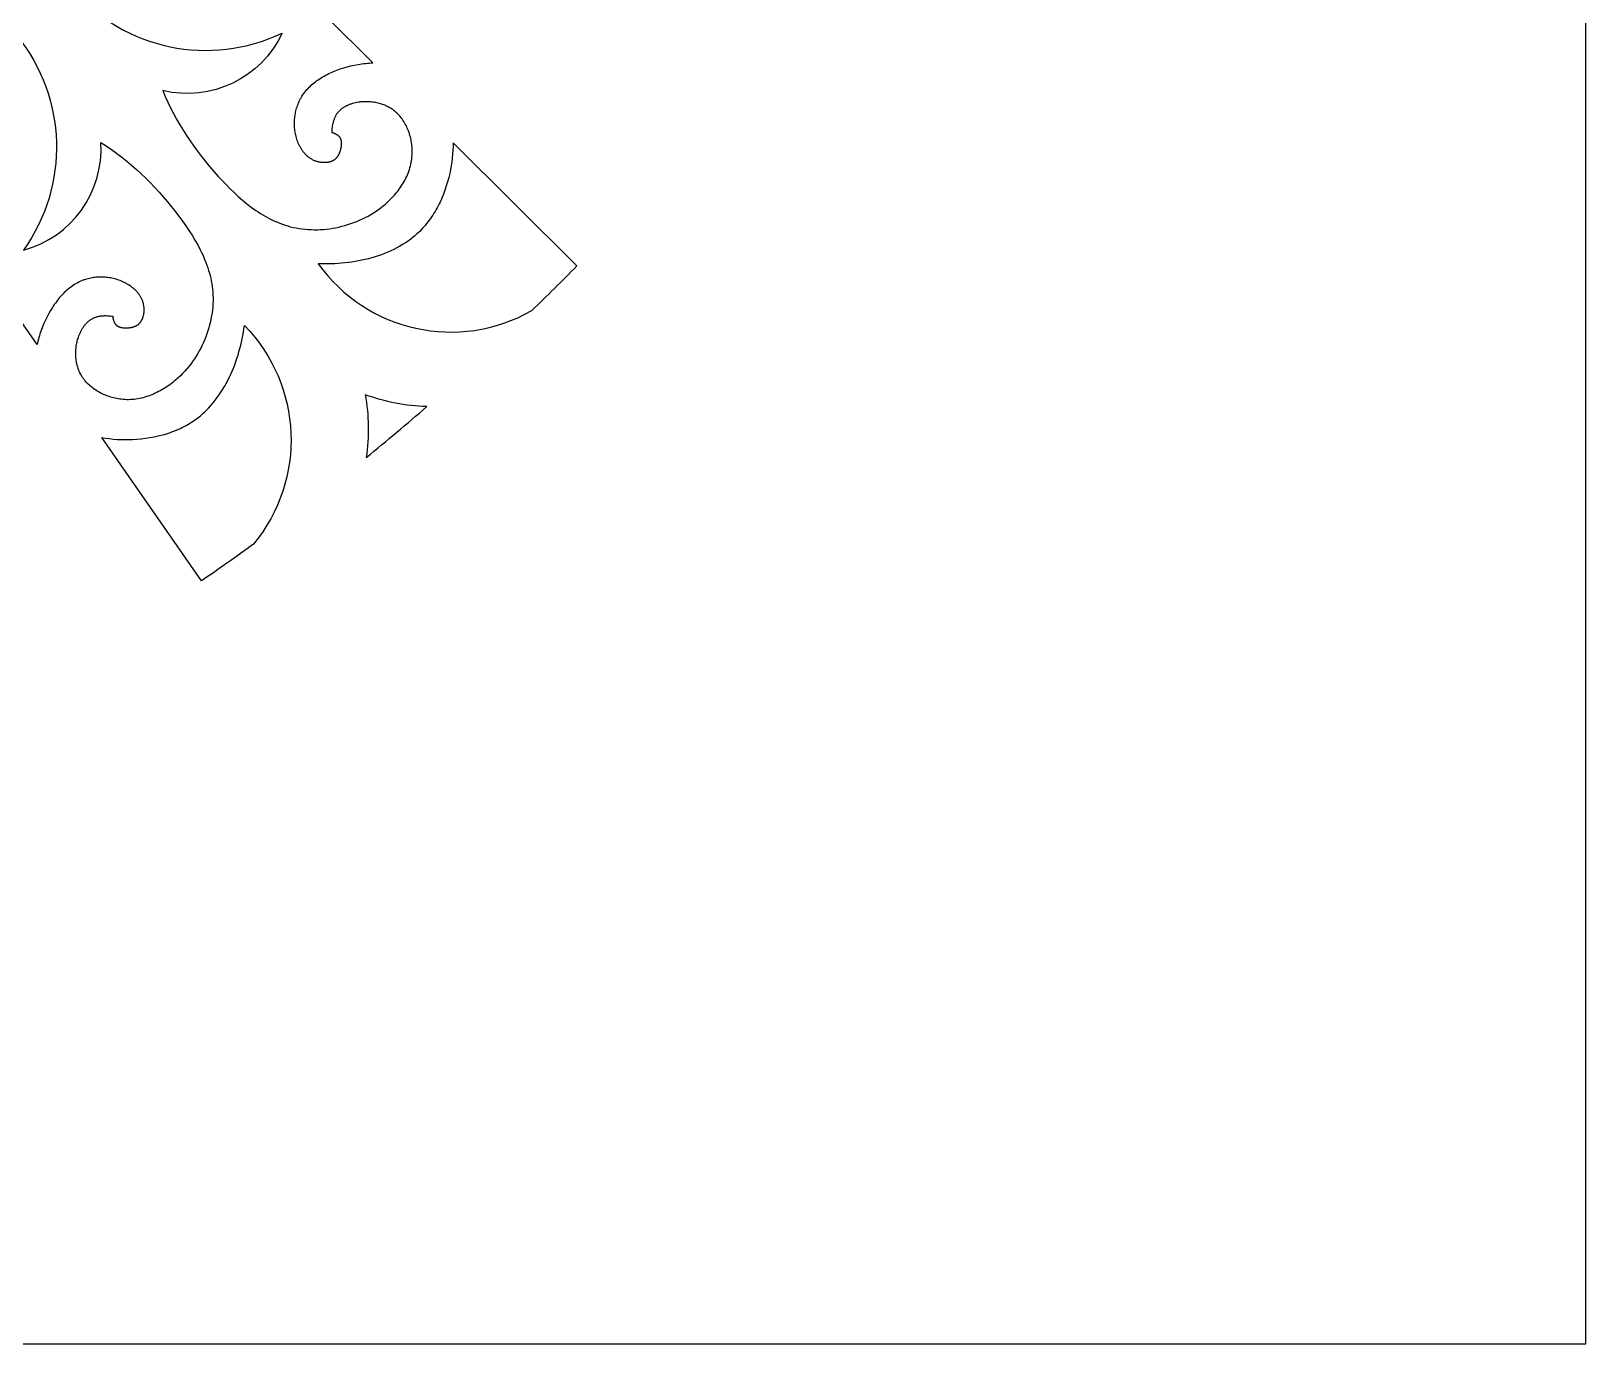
# Model space of a CAD drawing. Extents: x 55 to 271, y 60 to 279.
# Drawn here: x 211.7 to 270.7, y 59.8 to 109.6 of the extents above; entities that cross this region are included whole.
import ezdxf

# ---------------------------------------------------------------- set-up
doc = ezdxf.new("R2010")
doc.units = 0
doc.layers.get('0').update_dxf_attribs({"color": 1, "linetype": 'CONTINUOUS'})

msp = doc.modelspace()

# ---------------------------------------------------------------- linework, layer by layer
msp.add_lwpolyline([(54.848, 59.766), (270.707, 59.766), (270.707, 278.661), (54.848, 278.661)], close=True)
for points in [[(213.308, 111.125, 0.336677), (221.255, 109.479, -0.356742), (216.731, 107.301), (216.824, 107.078), (216.922, 106.857), (217.027, 106.64), (217.137, 106.425), (217.252, 106.213), (217.372, 106.004), (217.498, 105.798), (217.628, 105.594), (217.763, 105.392), (217.903, 105.193), (218.048, 104.997), (218.197, 104.802), (218.35, 104.61), (218.508, 104.42), (218.67, 104.233), (218.835, 104.047), (219.129, 103.733), (219.281, 103.58), (219.436, 103.43), (219.593, 103.285), (219.755, 103.144), (219.919, 103.008), (220.087, 102.879), (220.172, 102.817), (220.259, 102.756), (220.346, 102.698), (220.434, 102.641), (220.523, 102.586), (220.613, 102.533), (220.704, 102.483), (220.796, 102.435), (220.889, 102.389), (220.983, 102.345), (221.078, 102.304), (221.174, 102.266), (221.271, 102.23), (221.369, 102.197), (221.468, 102.166), (221.568, 102.139), (221.678, 102.112), (221.79, 102.089), (221.902, 102.07), (222.016, 102.054), (222.13, 102.041), (222.245, 102.032), (222.361, 102.026), (222.477, 102.024), (222.593, 102.025), (222.71, 102.029), (222.826, 102.037), (222.943, 102.048), (223.06, 102.062), (223.176, 102.08), (223.292, 102.101), (223.408, 102.125), (223.523, 102.153), (223.638, 102.183), (223.751, 102.217), (223.864, 102.254), (223.976, 102.294), (224.087, 102.337), (224.196, 102.384), (224.304, 102.433), (224.411, 102.486), (224.516, 102.542), (224.619, 102.6), (224.721, 102.662), (224.82, 102.727), (224.918, 102.795), (225.013, 102.866), (225.106, 102.939), (225.161, 102.986), (225.215, 103.033), (225.269, 103.081), (225.321, 103.13), (225.372, 103.18), (225.422, 103.232), (225.471, 103.284), (225.519, 103.337), (225.565, 103.391), (225.611, 103.446), (225.655, 103.502), (225.697, 103.559), (225.738, 103.616), (225.778, 103.675), (225.816, 103.734), (225.852, 103.794), (225.887, 103.855), (225.921, 103.917), (225.952, 103.979), (225.982, 104.043), (226.01, 104.106), (226.036, 104.171), (226.061, 104.236), (226.083, 104.302), (226.104, 104.369), (226.122, 104.436), (226.138, 104.504), (226.153, 104.572), (226.165, 104.641), (226.175, 104.711), (226.182, 104.781), (226.188, 104.851), (226.19, 104.909), (226.191, 104.966), (226.191, 105.024), (226.189, 105.083), (226.186, 105.141), (226.181, 105.199), (226.174, 105.257), (226.166, 105.315), (226.157, 105.373), (226.146, 105.431), (226.133, 105.488), (226.12, 105.545), (226.104, 105.602), (226.087, 105.658), (226.069, 105.713), (226.049, 105.768), (226.028, 105.822), (226.005, 105.876), (225.981, 105.928), (225.956, 105.98), (225.929, 106.031), (225.9, 106.081), (225.871, 106.129), (225.839, 106.177), (225.807, 106.223), (225.773, 106.269), (225.737, 106.312), (225.719, 106.334), (225.7, 106.355), (225.681, 106.376), (225.662, 106.396), (225.642, 106.416), (225.622, 106.436), (225.602, 106.455), (225.581, 106.474), (225.56, 106.492), (225.539, 106.51), (225.504, 106.538), (225.468, 106.565), (225.432, 106.591), (225.394, 106.615), (225.356, 106.639), (225.317, 106.662), (225.277, 106.683), (225.237, 106.703), (225.196, 106.723), (225.154, 106.741), (225.112, 106.758), (225.07, 106.774), (225.027, 106.788), (224.983, 106.802), (224.939, 106.815), (224.894, 106.826), (224.849, 106.836), (224.804, 106.846), (224.759, 106.854), (224.713, 106.861), (224.667, 106.867), (224.62, 106.871), (224.574, 106.875), (224.527, 106.878), (224.48, 106.879), (224.434, 106.879), (224.387, 106.878), (224.339, 106.876), (224.292, 106.873), (224.245, 106.869), (224.199, 106.863), (224.152, 106.857), (224.094, 106.847), (224.037, 106.836), (223.981, 106.823), (223.925, 106.808), (223.898, 106.8), (223.87, 106.791), (223.843, 106.782), (223.816, 106.772), (223.79, 106.762), (223.763, 106.751), (223.738, 106.74), (223.712, 106.728), (223.687, 106.716), (223.662, 106.703), (223.638, 106.69), (223.614, 106.676), (223.59, 106.661), (223.567, 106.646), (223.545, 106.631), (223.523, 106.615), (223.501, 106.598), (223.48, 106.581), (223.46, 106.563), (223.44, 106.545), (223.421, 106.526), (223.402, 106.506), (223.385, 106.486), (223.367, 106.465), (223.353, 106.446), (223.338, 106.426), (223.325, 106.406), (223.311, 106.385), (223.299, 106.364), (223.287, 106.342), (223.275, 106.32), (223.264, 106.298), (223.254, 106.276), (223.244, 106.253), (223.234, 106.23), (223.225, 106.206), (223.217, 106.182), (223.208, 106.159), (223.201, 106.134), (223.194, 106.11), (223.187, 106.086), (223.181, 106.061), (223.175, 106.036), (223.17, 106.011), (223.166, 105.986), (223.161, 105.961), (223.154, 105.911), (223.148, 105.86), (223.144, 105.81), (223.142, 105.76), (223.141, 105.711), (223.163, 105.705), (223.184, 105.699), (223.206, 105.692), (223.227, 105.685), (223.238, 105.681), (223.248, 105.676), (223.259, 105.672), (223.269, 105.667), (223.28, 105.662), (223.29, 105.657), (223.3, 105.652), (223.31, 105.646), (223.32, 105.641), (223.33, 105.635), (223.339, 105.629), (223.349, 105.622), (223.358, 105.616), (223.367, 105.609), (223.376, 105.602), (223.384, 105.595), (223.392, 105.588), (223.4, 105.581), (223.408, 105.573), (223.415, 105.565), (223.422, 105.557), (223.429, 105.549), (223.433, 105.545), (223.436, 105.54), (223.439, 105.536), (223.442, 105.532), (223.445, 105.527), (223.448, 105.522), (223.451, 105.518), (223.454, 105.513), (223.457, 105.508), (223.459, 105.503), (223.462, 105.498), (223.464, 105.493), (223.467, 105.488), (223.469, 105.483), (223.473, 105.472), (223.477, 105.462), (223.481, 105.451), (223.484, 105.44), (223.487, 105.429), (223.49, 105.418), (223.492, 105.407), (223.494, 105.395), (223.496, 105.384), (223.498, 105.372), (223.499, 105.36), (223.5, 105.348), (223.501, 105.336), (223.501, 105.324), (223.502, 105.312), (223.502, 105.3), (223.502, 105.287), (223.501, 105.263), (223.499, 105.238), (223.497, 105.213), (223.494, 105.188), (223.49, 105.163), (223.484, 105.127), (223.477, 105.092), (223.468, 105.056), (223.459, 105.022), (223.454, 105.005), (223.449, 104.988), (223.443, 104.971), (223.437, 104.954), (223.431, 104.938), (223.424, 104.922), (223.417, 104.906), (223.41, 104.89), (223.402, 104.875), (223.394, 104.859), (223.386, 104.845), (223.378, 104.83), (223.369, 104.816), (223.36, 104.802), (223.35, 104.788), (223.341, 104.775), (223.33, 104.762), (223.32, 104.749), (223.309, 104.737), (223.298, 104.725), (223.286, 104.714), (223.274, 104.703), (223.268, 104.697), (223.262, 104.692), (223.256, 104.687), (223.25, 104.682), (223.24, 104.675), (223.231, 104.669), (223.222, 104.662), (223.212, 104.656), (223.202, 104.65), (223.192, 104.644), (223.182, 104.639), (223.172, 104.633), (223.161, 104.628), (223.15, 104.623), (223.14, 104.619), (223.129, 104.614), (223.118, 104.61), (223.107, 104.606), (223.095, 104.602), (223.084, 104.598), (223.073, 104.595), (223.061, 104.592), (223.049, 104.589), (223.037, 104.586), (223.026, 104.583), (223.014, 104.581), (222.989, 104.577), (222.965, 104.573), (222.94, 104.571), (222.915, 104.569), (222.89, 104.568), (222.864, 104.567), (222.839, 104.568), (222.813, 104.569), (222.788, 104.57), (222.762, 104.573), (222.736, 104.576), (222.711, 104.58), (222.685, 104.584), (222.66, 104.589), (222.634, 104.595), (222.609, 104.601), (222.585, 104.608), (222.56, 104.616), (222.536, 104.624), (222.512, 104.633), (222.488, 104.642), (222.461, 104.654), (222.434, 104.666), (222.407, 104.68), (222.381, 104.694), (222.356, 104.708), (222.331, 104.724), (222.307, 104.74), (222.284, 104.757), (222.261, 104.774), (222.238, 104.792), (222.216, 104.811), (222.194, 104.83), (222.174, 104.85), (222.153, 104.87), (222.133, 104.891), (222.114, 104.912), (222.095, 104.934), (222.077, 104.956), (222.059, 104.979), (222.041, 105.002), (222.025, 105.026), (222.008, 105.05), (221.992, 105.074), (221.977, 105.099), (221.962, 105.124), (221.948, 105.149), (221.934, 105.175), (221.92, 105.201), (221.907, 105.227), (221.895, 105.254), (221.871, 105.307), (221.851, 105.357), (221.832, 105.408), (221.815, 105.459), (221.799, 105.511), (221.785, 105.563), (221.773, 105.616), (221.762, 105.669), (221.752, 105.722), (221.744, 105.776), (221.737, 105.83), (221.732, 105.884), (221.728, 105.938), (221.726, 105.992), (221.725, 106.046), (221.725, 106.101), (221.727, 106.155), (221.731, 106.209), (221.735, 106.263), (221.741, 106.317), (221.749, 106.37), (221.758, 106.423), (221.768, 106.476), (221.78, 106.528), (221.793, 106.58), (221.807, 106.632), (221.823, 106.683), (221.84, 106.733), (221.859, 106.783), (221.878, 106.832), (221.899, 106.88), (221.922, 106.927), (221.945, 106.974), (221.96, 107.002), (221.976, 107.03), (221.992, 107.057), (222.008, 107.084), (222.043, 107.137), (222.078, 107.189), (222.116, 107.239), (222.155, 107.288), (222.196, 107.336), (222.239, 107.383), (222.283, 107.429), (222.328, 107.473), (222.375, 107.516), (222.423, 107.558), (222.473, 107.599), (222.524, 107.638), (222.576, 107.677), (222.629, 107.714), (222.683, 107.75), (222.738, 107.785), (222.794, 107.819), (222.851, 107.852), (222.909, 107.883), (222.968, 107.914), (223.028, 107.943), (223.088, 107.972), (223.149, 107.999), (223.211, 108.026), (223.336, 108.075), (223.463, 108.121), (223.591, 108.162), (223.728, 108.202), (223.865, 108.237), (224.004, 108.268), (224.143, 108.294), (224.282, 108.315), (224.352, 108.324), (224.422, 108.332), (224.491, 108.338), (224.561, 108.343), (224.63, 108.347), (224.7, 108.349), (217.721, 115.297, -0.580389)], [(211.21, 109.364, -0.336677), (211.45, 101.252, 0.356742), (214.381, 105.33), (214.585, 105.199), (214.785, 105.064), (214.981, 104.923), (215.173, 104.778), (215.362, 104.627), (215.547, 104.473), (215.729, 104.313), (215.907, 104.149), (216.082, 103.981), (216.253, 103.809), (216.422, 103.632), (216.587, 103.452), (216.75, 103.267), (216.909, 103.079), (217.066, 102.887), (217.22, 102.692), (217.478, 102.348), (217.603, 102.172), (217.723, 101.994), (217.839, 101.813), (217.95, 101.63), (218.055, 101.444), (218.153, 101.256), (218.2, 101.161), (218.244, 101.066), (218.287, 100.97), (218.327, 100.873), (218.366, 100.776), (218.402, 100.678), (218.436, 100.58), (218.468, 100.481), (218.497, 100.381), (218.523, 100.281), (218.547, 100.181), (218.569, 100.08), (218.587, 99.978), (218.603, 99.875), (218.615, 99.773), (218.625, 99.669), (218.632, 99.556), (218.635, 99.442), (218.635, 99.328), (218.631, 99.214), (218.624, 99.099), (218.613, 98.984), (218.598, 98.869), (218.58, 98.755), (218.559, 98.64), (218.535, 98.526), (218.507, 98.412), (218.476, 98.299), (218.441, 98.187), (218.404, 98.075), (218.363, 97.965), (218.319, 97.855), (218.272, 97.746), (218.222, 97.639), (218.169, 97.533), (218.113, 97.428), (218.054, 97.325), (217.992, 97.223), (217.927, 97.124), (217.86, 97.026), (217.789, 96.93), (217.716, 96.836), (217.641, 96.745), (217.562, 96.656), (217.481, 96.569), (217.397, 96.485), (217.311, 96.403), (217.222, 96.324), (217.167, 96.278), (217.111, 96.233), (217.055, 96.189), (216.997, 96.146), (216.939, 96.104), (216.879, 96.063), (216.82, 96.024), (216.759, 95.987), (216.698, 95.95), (216.636, 95.915), (216.573, 95.882), (216.51, 95.85), (216.446, 95.819), (216.381, 95.79), (216.316, 95.763), (216.251, 95.738), (216.184, 95.714), (216.118, 95.692), (216.051, 95.671), (215.984, 95.653), (215.916, 95.636), (215.848, 95.622), (215.779, 95.609), (215.71, 95.599), (215.641, 95.59), (215.572, 95.583), (215.502, 95.579), (215.433, 95.577), (215.363, 95.577), (215.292, 95.579), (215.222, 95.584), (215.152, 95.591), (215.095, 95.598), (215.037, 95.607), (214.98, 95.618), (214.924, 95.63), (214.867, 95.643), (214.81, 95.658), (214.754, 95.675), (214.698, 95.693), (214.643, 95.712), (214.588, 95.733), (214.534, 95.755), (214.48, 95.778), (214.427, 95.803), (214.375, 95.83), (214.323, 95.857), (214.273, 95.886), (214.223, 95.917), (214.174, 95.948), (214.127, 95.981), (214.08, 96.015), (214.035, 96.051), (213.991, 96.087), (213.948, 96.125), (213.906, 96.164), (213.866, 96.204), (213.828, 96.246), (213.791, 96.288), (213.773, 96.31), (213.755, 96.332), (213.738, 96.354), (213.721, 96.377), (213.705, 96.399), (213.689, 96.423), (213.674, 96.446), (213.659, 96.47), (213.645, 96.493), (213.631, 96.518), (213.609, 96.557), (213.589, 96.597), (213.57, 96.638), (213.552, 96.679), (213.535, 96.72), (213.52, 96.763), (213.506, 96.805), (213.493, 96.849), (213.481, 96.892), (213.47, 96.936), (213.461, 96.981), (213.453, 97.026), (213.445, 97.071), (213.44, 97.116), (213.435, 97.162), (213.431, 97.207), (213.429, 97.253), (213.428, 97.3), (213.428, 97.346), (213.429, 97.392), (213.431, 97.439), (213.434, 97.485), (213.439, 97.531), (213.444, 97.578), (213.451, 97.624), (213.459, 97.67), (213.468, 97.717), (213.478, 97.763), (213.489, 97.808), (213.502, 97.854), (213.515, 97.899), (213.53, 97.944), (213.549, 97.999), (213.57, 98.053), (213.593, 98.106), (213.618, 98.159), (213.631, 98.184), (213.644, 98.21), (213.658, 98.235), (213.672, 98.26), (213.686, 98.284), (213.702, 98.308), (213.717, 98.332), (213.733, 98.355), (213.75, 98.377), (213.766, 98.4), (213.784, 98.421), (213.802, 98.443), (213.82, 98.463), (213.839, 98.483), (213.858, 98.503), (213.878, 98.522), (213.898, 98.54), (213.918, 98.558), (213.939, 98.574), (213.961, 98.591), (213.983, 98.606), (214.006, 98.621), (214.029, 98.635), (214.052, 98.648), (214.074, 98.66), (214.096, 98.67), (214.118, 98.68), (214.141, 98.69), (214.164, 98.698), (214.187, 98.707), (214.21, 98.714), (214.234, 98.721), (214.258, 98.728), (214.283, 98.734), (214.307, 98.739), (214.332, 98.744), (214.356, 98.748), (214.381, 98.752), (214.407, 98.755), (214.432, 98.758), (214.457, 98.76), (214.482, 98.762), (214.508, 98.763), (214.533, 98.764), (214.559, 98.764), (214.584, 98.764), (214.635, 98.763), (214.686, 98.759), (214.736, 98.754), (214.785, 98.748), (214.834, 98.74), (214.836, 98.718), (214.838, 98.696), (214.841, 98.674), (214.845, 98.651), (214.847, 98.64), (214.849, 98.629), (214.852, 98.618), (214.855, 98.606), (214.858, 98.595), (214.861, 98.584), (214.864, 98.573), (214.868, 98.563), (214.872, 98.552), (214.876, 98.541), (214.881, 98.531), (214.885, 98.521), (214.89, 98.51), (214.895, 98.5), (214.9, 98.491), (214.906, 98.481), (214.911, 98.472), (214.917, 98.463), (214.924, 98.454), (214.93, 98.445), (214.937, 98.437), (214.944, 98.428), (214.947, 98.424), (214.951, 98.421), (214.954, 98.417), (214.958, 98.413), (214.962, 98.409), (214.966, 98.405), (214.971, 98.402), (214.975, 98.398), (214.979, 98.394), (214.984, 98.391), (214.988, 98.388), (214.993, 98.384), (214.997, 98.381), (215.002, 98.378), (215.011, 98.372), (215.021, 98.366), (215.031, 98.361), (215.041, 98.355), (215.051, 98.351), (215.062, 98.346), (215.073, 98.342), (215.084, 98.338), (215.095, 98.334), (215.106, 98.33), (215.117, 98.327), (215.129, 98.324), (215.141, 98.321), (215.152, 98.318), (215.164, 98.316), (215.176, 98.314), (215.188, 98.312), (215.213, 98.308), (215.238, 98.306), (215.263, 98.304), (215.288, 98.302), (215.313, 98.302), (215.349, 98.301), (215.386, 98.302), (215.422, 98.304), (215.458, 98.308), (215.475, 98.31), (215.493, 98.312), (215.51, 98.315), (215.528, 98.318), (215.545, 98.321), (215.562, 98.325), (215.579, 98.329), (215.596, 98.333), (215.612, 98.338), (215.628, 98.343), (215.645, 98.349), (215.66, 98.354), (215.676, 98.361), (215.691, 98.367), (215.706, 98.374), (215.721, 98.381), (215.736, 98.389), (215.75, 98.397), (215.764, 98.406), (215.778, 98.415), (215.791, 98.424), (215.804, 98.434), (215.81, 98.439), (215.816, 98.444), (215.822, 98.45), (215.828, 98.455), (215.837, 98.463), (215.845, 98.471), (215.853, 98.479), (215.861, 98.488), (215.868, 98.496), (215.876, 98.505), (215.883, 98.514), (215.89, 98.523), (215.897, 98.533), (215.903, 98.542), (215.91, 98.552), (215.916, 98.562), (215.922, 98.572), (215.928, 98.582), (215.934, 98.593), (215.939, 98.603), (215.945, 98.614), (215.95, 98.625), (215.955, 98.636), (215.96, 98.647), (215.964, 98.658), (215.969, 98.67), (215.977, 98.693), (215.985, 98.716), (215.992, 98.74), (215.998, 98.765), (216.003, 98.789), (216.008, 98.814), (216.012, 98.839), (216.016, 98.865), (216.018, 98.89), (216.021, 98.916), (216.022, 98.942), (216.023, 98.968), (216.023, 98.994), (216.022, 99.02), (216.021, 99.046), (216.019, 99.071), (216.016, 99.097), (216.013, 99.123), (216.009, 99.148), (216.005, 99.173), (216, 99.198), (215.993, 99.227), (215.986, 99.256), (215.977, 99.284), (215.968, 99.312), (215.958, 99.339), (215.947, 99.366), (215.935, 99.393), (215.923, 99.419), (215.91, 99.445), (215.896, 99.47), (215.881, 99.495), (215.866, 99.52), (215.85, 99.544), (215.834, 99.567), (215.817, 99.591), (215.799, 99.613), (215.781, 99.636), (215.762, 99.658), (215.743, 99.679), (215.723, 99.7), (215.703, 99.721), (215.682, 99.741), (215.661, 99.761), (215.639, 99.781), (215.617, 99.8), (215.594, 99.818), (215.572, 99.836), (215.548, 99.854), (215.525, 99.872), (215.501, 99.888), (215.452, 99.921), (215.406, 99.95), (215.36, 99.977), (215.312, 100.003), (215.264, 100.027), (215.215, 100.05), (215.165, 100.071), (215.115, 100.092), (215.064, 100.11), (215.013, 100.128), (214.961, 100.144), (214.909, 100.158), (214.856, 100.171), (214.803, 100.183), (214.75, 100.193), (214.696, 100.202), (214.642, 100.21), (214.588, 100.216), (214.535, 100.221), (214.481, 100.224), (214.427, 100.226), (214.373, 100.226), (214.319, 100.225), (214.265, 100.223), (214.212, 100.219), (214.159, 100.214), (214.106, 100.207), (214.053, 100.199), (214.001, 100.19), (213.95, 100.179), (213.898, 100.166), (213.848, 100.152), (213.798, 100.137), (213.768, 100.127), (213.738, 100.117), (213.708, 100.106), (213.679, 100.094), (213.62, 100.07), (213.563, 100.043), (213.507, 100.015), (213.452, 99.985), (213.397, 99.953), (213.344, 99.919), (213.291, 99.884), (213.24, 99.847), (213.189, 99.808), (213.14, 99.768), (213.091, 99.726), (213.043, 99.683), (212.996, 99.639), (212.951, 99.593), (212.906, 99.546), (212.861, 99.498), (212.818, 99.448), (212.776, 99.397), (212.735, 99.346), (212.695, 99.293), (212.655, 99.24), (212.617, 99.185), (212.579, 99.13), (212.542, 99.074), (212.472, 98.959), (212.405, 98.842), (212.342, 98.723), (212.279, 98.595), (212.22, 98.466), (212.166, 98.335), (212.116, 98.202), (212.071, 98.069), (212.05, 98.002), (212.031, 97.934), (212.012, 97.867), (211.995, 97.799), (211.98, 97.732), (211.965, 97.664), (206.335, 105.743, 0.580389)]]:
    msp.add_lwpolyline(points, format="xyb")
for points in [[(232.435, 100.649), (227.738, 105.325), (227.738, 105.179), (227.734, 105.033), (227.724, 104.887), (227.71, 104.741), (227.692, 104.595), (227.669, 104.449), (227.642, 104.304), (227.612, 104.159), (227.574, 103.999), (227.531, 103.84), (227.483, 103.682), (227.431, 103.527), (227.374, 103.373), (227.312, 103.222), (227.245, 103.074), (227.21, 103.001), (227.173, 102.929), (227.135, 102.857), (227.096, 102.786), (227.056, 102.717), (227.015, 102.648), (226.972, 102.58), (226.928, 102.513), (226.883, 102.447), (226.836, 102.383), (226.788, 102.319), (226.739, 102.256), (226.689, 102.195), (226.637, 102.135), (226.584, 102.076), (226.529, 102.018), (226.474, 101.962), (226.417, 101.907), (226.371, 101.865), (226.325, 101.824), (226.278, 101.783), (226.231, 101.744), (226.182, 101.705), (226.133, 101.667), (226.033, 101.594), (225.93, 101.524), (225.824, 101.457), (225.716, 101.394), (225.606, 101.333), (225.493, 101.276), (225.378, 101.221), (225.262, 101.17), (225.144, 101.121), (225.024, 101.076), (224.903, 101.033), (224.78, 100.994), (224.656, 100.957), (224.532, 100.923), (224.406, 100.892), (224.279, 100.864), (224.152, 100.838), (224.024, 100.815), (223.896, 100.795), (223.768, 100.777), (223.639, 100.763), (223.511, 100.75), (223.383, 100.74), (223.255, 100.733), (223.127, 100.729), (223, 100.726), (222.874, 100.727), (222.748, 100.729), (222.624, 100.734, 0.384343), (230.726, 98.955, 0.006155)], [(218.205, 88.709), (214.416, 94.146), (214.559, 94.121), (214.704, 94.1), (214.849, 94.084), (214.996, 94.072), (215.143, 94.065), (215.29, 94.062), (215.438, 94.063), (215.586, 94.068), (215.75, 94.078), (215.914, 94.093), (216.078, 94.112), (216.24, 94.137), (216.401, 94.166), (216.561, 94.201), (216.718, 94.241), (216.796, 94.263), (216.874, 94.287), (216.951, 94.311), (217.027, 94.337), (217.103, 94.365), (217.178, 94.394), (217.252, 94.424), (217.325, 94.456), (217.398, 94.489), (217.47, 94.524), (217.541, 94.56), (217.611, 94.597), (217.681, 94.636), (217.749, 94.677), (217.816, 94.719), (217.882, 94.762), (217.948, 94.807), (218.012, 94.854), (218.061, 94.891), (218.109, 94.93), (218.157, 94.969), (218.204, 95.009), (218.251, 95.05), (218.296, 95.092), (218.386, 95.178), (218.473, 95.267), (218.557, 95.36), (218.638, 95.455), (218.717, 95.553), (218.793, 95.654), (218.867, 95.757), (218.938, 95.863), (219.006, 95.971), (219.072, 96.081), (219.135, 96.193), (219.195, 96.307), (219.253, 96.423), (219.308, 96.54), (219.36, 96.658), (219.41, 96.778), (219.457, 96.899), (219.502, 97.02), (219.544, 97.143), (219.584, 97.267), (219.621, 97.39), (219.655, 97.515), (219.687, 97.639), (219.716, 97.764), (219.743, 97.889), (219.767, 98.014), (219.789, 98.138), (219.808, 98.262), (219.825, 98.386, -0.384343), (220.17, 90.098, -0.006155)], [(226.746, 95.313, -0.078805), (224.409, 95.764, -0.078805), (224.448, 93.385, 0.007673)]]:
    msp.add_lwpolyline(points, format="xyb", close=True)

doc.saveas('drawing.dxf')
